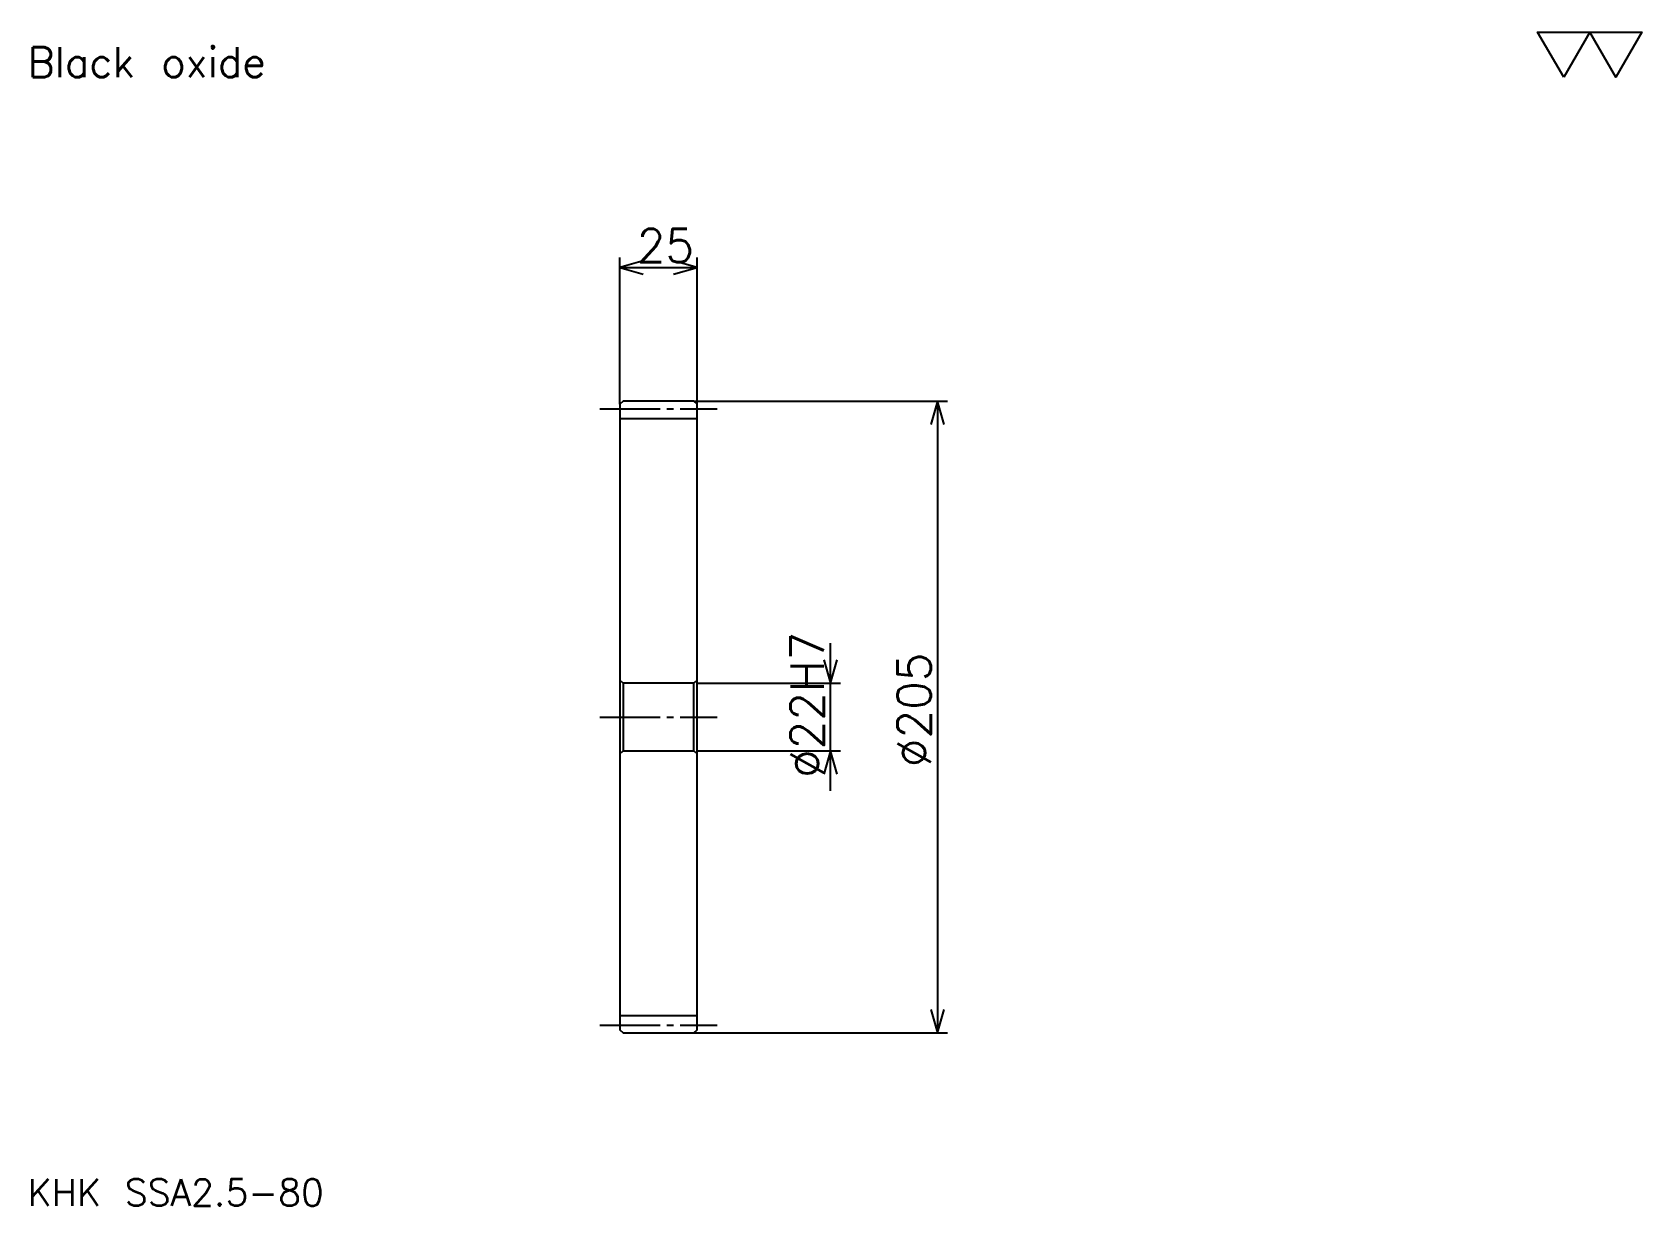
# Model space of a CAD drawing. Extents: x 23 to 545, y 24 to 405.
import ezdxf

# ---------------------------------------------------------------- set-up
doc = ezdxf.new("R2010")
doc.units = 0
doc.linetypes.add('DASHDOT', pattern=[26.005436, 19.504076, -2.16712, 2.16712, -2.16712])
doc.layers.get('0').update_dxf_attribs({"linetype": 'CONTINUOUS'})
doc.layers.add('DASHDOT', color=6, linetype='DASHDOT')
doc.styles.add('KANJI', font='TXT', dxfattribs={"bigfont": 'BIGFONT'})

msp = doc.modelspace()

# ---------------------------------------------------------------- linework, layer by layer
at = {"color": 5}
for p, q in [((213.881805, 284.976227), (213.881805, 331.569305)), ((238.881805, 284.976227), (238.881805, 331.569305)), ((213.881805, 328.318604), (238.881805, 328.318604)), ((213.881805, 283.976227), (213.881805, 284.976227)), ((237.881805, 284.976227), (238.881805, 284.976227)), ((238.881805, 284.976227), (320.148804, 284.976227)), ((238.881805, 283.976227), (238.881805, 284.976227)), ((316.898102, 284.976227), (316.898102, 79.976227)), ((282.224182, 158.473511), (282.224182, 206.478943)), ((238.881805, 193.476227), (285.474884, 193.476227)), ((238.881805, 171.476227), (285.474884, 171.476227)), ((237.881805, 79.976227), (238.881805, 79.976227)), ((238.881805, 79.976227), (320.148804, 79.976227))]:
    msp.add_line(p, q, dxfattribs=at)
at = {"color": 4}
for p, q in [((213.881805, 279.351227), (238.881805, 279.351227)), ((238.881805, 194.476227), (237.881805, 193.476227)), ((213.881805, 170.476227), (214.881805, 171.476227)), ((238.881805, 170.476227), (237.881805, 171.476227)), ((213.881805, 85.601227), (238.881805, 85.601227))]:
    msp.add_line(p, q, dxfattribs=at)
at = {"color": 7}
msp.add_lwpolyline([(520.108704, 390.081512), (511.656921, 404.731232), (545.463989, 404.731232), (537.012207, 390.081512), (528.560486, 404.731232), (520.108704, 390.081512)], dxfattribs=at)
at = {"color": 5}
for points in [[(221.466721, 330.485718), (213.881805, 328.318604), (221.466721, 326.151489)], [(231.29689, 326.151489), (238.881805, 328.318604), (231.29689, 330.485718)], [(319.065247, 277.391296), (316.898102, 284.976227), (314.730988, 277.391296)], [(280.057068, 201.061142), (282.224182, 193.476227), (284.391327, 201.061142)], [(284.391327, 163.891312), (282.224182, 171.476227), (280.057068, 163.891312)], [(314.730988, 87.561142), (316.898102, 79.976227), (319.065247, 87.561142)]]:
    msp.add_lwpolyline(points, dxfattribs=at)
at = {"color": 4}
for points in [[(213.881805, 170.476227), (213.881805, 80.976227), (214.881805, 79.976227), (237.881805, 79.976227), (238.881805, 80.976227), (238.881805, 283.976227), (237.881805, 284.976227), (214.881805, 284.976227), (213.881805, 283.976227), (213.881805, 170.476227)], [(213.881805, 194.476227), (214.881805, 193.476227), (214.881805, 171.476227), (237.881805, 171.476227), (237.881805, 193.476227), (214.881805, 193.476227)]]:
    msp.add_lwpolyline(points, dxfattribs=at)
at = {"layer": 'DASHDOT', "color": 7}
for p, q in [((207.380447, 282.476227), (245.383163, 282.476227)), ((207.380447, 182.476227), (245.383163, 182.476227)), ((207.380447, 82.476227), (245.383163, 82.476227))]:
    msp.add_line(p, q, dxfattribs=at)

# ---------------------------------------------------------------- texts
at = {"color": 7, "style": 'KANJI'}
for s, height, p in [('Black oxide', 9.752038, (21.671196, 390.081512)), ('25', 10.835598, (219.338669, 330.052307)), ('KHK SSA2.5-80', 8.668478, (21.671196, 23.838316))]:
    msp.add_text(s, height=height, dxfattribs=at).set_placement(p)
for s, p in [('%%c22H7', (280.057068, 162.701263)), ('%%c205', (314.730988, 166.222839))]:
    msp.add_text(s, height=10.835598, rotation=90, dxfattribs=at).set_placement(p)

doc.saveas('drawing.dxf')
